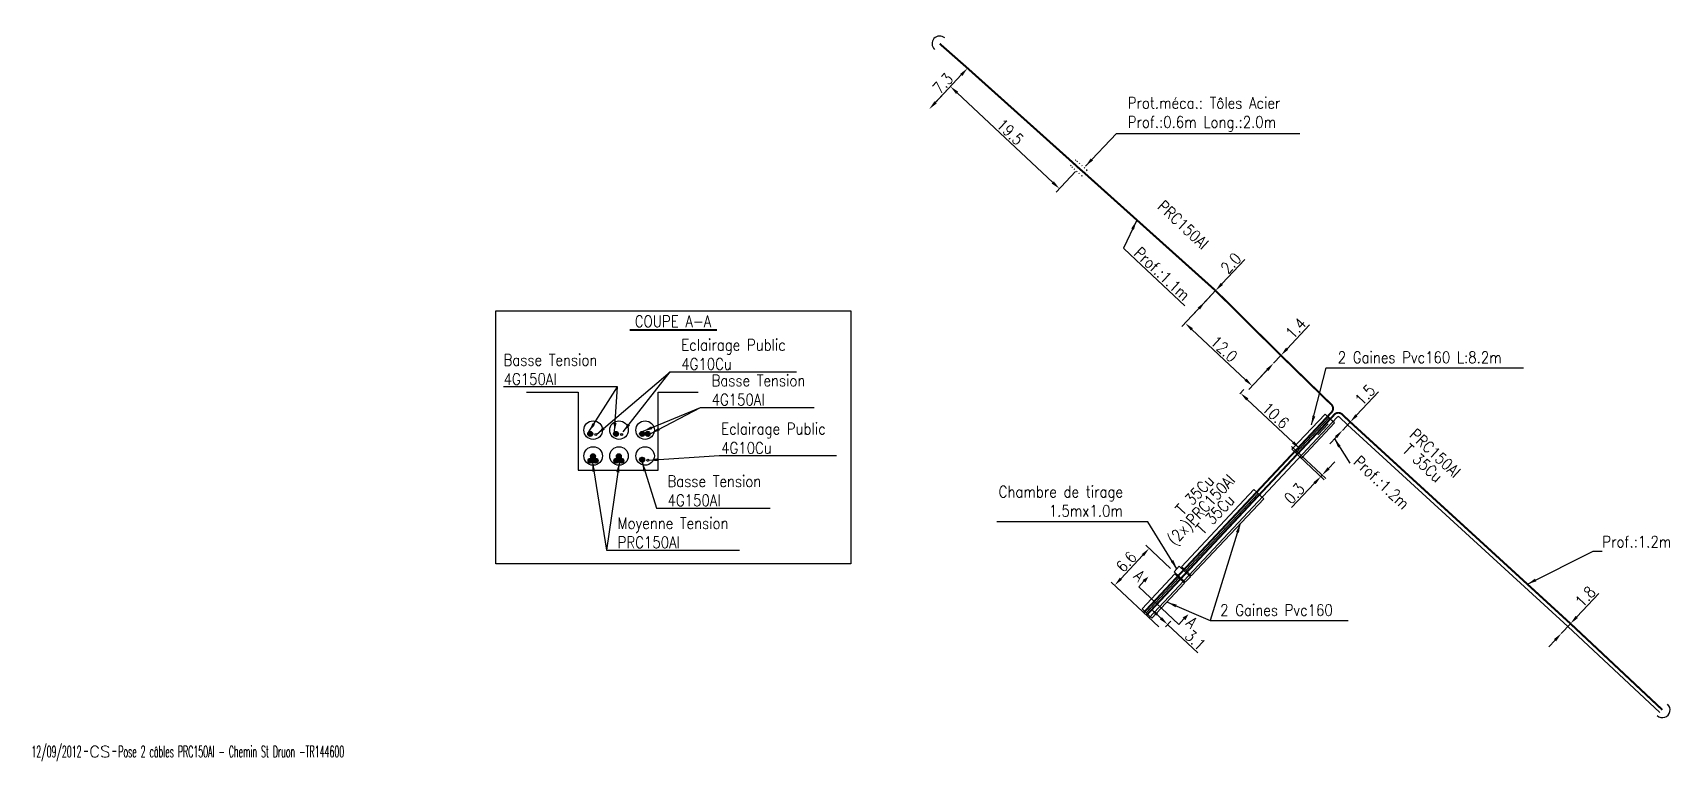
# Model space of a CAD drawing. Header units: millimetres. Extents: x 85000 to 86002, y 139000 to 139947.
# Drawn here: x 85013.2 to 85227.5, y 139511.8 to 139606.8 of the extents above; entities that cross this region are included whole.
import ezdxf
from ezdxf.enums import TextEntityAlignment as Align

# ---------------------------------------------------------------- set-up
doc = ezdxf.new("R2010")
doc.units = ezdxf.units.MM
doc.linetypes.add('DOT', pattern=[6.35, 0, -6.35])
doc.linetypes.add('E_ST_Cu', pattern=[2000, 1000, 1000])
doc.layers.get('0').update_dxf_attribs({"linetype": 'CONTINUOUS'})
doc.layers.get('DEFPOINTS').update_dxf_attribs({"linetype": 'CONTINUOUS'})
for name, color, linetype in [('B_100', 3, 'CONTINUOUS'), ('E_100', 3, 'CONTINUOUS'), ('M_130', 3, 'M_ST_15'), ('M_300', 7, 'CONTINUOUS'), ('M_310', 7, 'M_TERRE'), ('M_400', 7, 'CONTINUOUS'), ('M_420', 7, 'DOT'), ('M_910', 7, 'CONTINUOUS')]:
    doc.layers.add(name, color=color, linetype=linetype)
doc.styles.get("Standard").update_dxf_attribs({"font": 'romans.shx', "width": 0.85})
doc.linetypes.add('M_ST_15', pattern='A,5,-0.3,["XX",Standard,S=1,R=0,X=0,Y=-0.5],-2.5', length=7.8)
doc.linetypes.add('M_TERRE', pattern='A,3,-0.6,[1,EnerGIS.shx,S=0.15,R=0,X=0,Y=-0.65],-1.2', length=4.8)
doc.dimstyles.get("Standard").update_dxf_attribs({"dimtxt": 1.5, "dimasz": 1.2, "dimexe": 0.625, "dimexo": 0.625, "dimgap": 0.25, "dimtad": 1, "dimdec": 1, "dimzin": 0, "dimdsep": 46, "dimtxsty": 'Standard', "dimcen": -0.5, "dimadec": 0, "dimazin": 0, "dimtfac": 1, "dimtdec": 1, "dimtmove": 0, "dimatfit": 3, "dimfxl": 1, "dimtolj": 1, "dimtzin": 0, "dimarcsym": 0})

# ---------------------------------------------------------------- blocks, each defined once
blk = doc.blocks.new('*D35')
at = {"layer": 'DEFPOINTS', "color": 0, "linetype": 'Continuous', "transparency": 16777216}
for p in [(85170.45, 139559.26), (85178.35, 139552.17), (85178.7, 139552.55)]:
    blk.add_point(p, dxfattribs=at)
at = {"layer": 'M_130', "color": 0, "linetype": 'Continuous', "lineweight": -2, "transparency": 16777216}
for p, q in [((85170.88, 139559.71), (85171.39, 139560.25)), ((85171.84, 139558.98), (85177.82, 139553.37)), ((85178.77, 139552.63), (85179.13, 139553.01))]:
    blk.add_line(p, q, dxfattribs=at)
at = {"layer": 'M_130', "color": 0, "linetype": 'Continuous', "transparency": 16777216}
for points in [[(85171.98, 139559.12), (85171.7, 139558.83), (85170.96, 139559.8)], [(85177.96, 139553.52), (85177.69, 139553.23), (85178.7, 139552.55)]]:
    blk.add_solid(points, dxfattribs=at)
at = {"layer": 'M_130', "color": 0, "linetype": 'Continuous', "transparency": 16777216, "insert": (85175.55, 139556.88), "char_height": 1.5, "attachment_point": 5, "rotation": 316.8715}
blk.add_mtext('\\A1;10.6', dxfattribs=at)
blk = doc.blocks.new('*D36')
at = {"layer": 'DEFPOINTS', "color": 0, "linetype": 'Continuous', "transparency": 16777216}
for p in [(85176.23, 139564.72), (85176.23, 139564.72), (85175.27, 139563.7)]:
    blk.add_point(p, dxfattribs=at)
at = {"layer": 'M_130', "color": 0, "linetype": 'Continuous', "lineweight": -2, "transparency": 16777216}
for p, q in [((85177.05, 139565.6), (85179.95, 139568.7)), ((85175.27, 139563.7), (85176.23, 139564.72)), ((85174.45, 139562.82), (85173.63, 139561.95))]:
    blk.add_line(p, q, dxfattribs=at)
at = {"layer": 'M_130', "color": 0, "linetype": 'Continuous', "transparency": 16777216}
for points in [[(85176.9, 139565.73), (85177.19, 139565.46), (85176.23, 139564.72)], [(85174.3, 139562.96), (85174.6, 139562.69), (85175.27, 139563.7)]]:
    blk.add_solid(points, dxfattribs=at)
at = {"layer": 'M_130', "color": 0, "linetype": 'Continuous', "transparency": 16777216, "insert": (85178.18, 139568.27), "char_height": 1.5, "attachment_point": 5, "rotation": 46.8715}
blk.add_mtext('\\A1;1.4', dxfattribs=at)
blk = doc.blocks.new('*D37')
at = {"layer": 'DEFPOINTS', "color": 0, "linetype": 'Continuous', "transparency": 16777216}
for p in [(85185.28, 139556.03), (85185.28, 139556.03), (85184.26, 139554.94)]:
    blk.add_point(p, dxfattribs=at)
at = {"layer": 'M_130', "color": 0, "linetype": 'Continuous', "lineweight": -2, "transparency": 16777216}
for p, q in [((85186.1, 139556.91), (85188.97, 139559.97)), ((85184.26, 139554.94), (85185.28, 139556.03)), ((85183.44, 139554.06), (85182.62, 139553.19))]:
    blk.add_line(p, q, dxfattribs=at)
at = {"layer": 'M_130', "color": 0, "linetype": 'Continuous', "transparency": 16777216}
for points in [[(85185.96, 139557.05), (85186.25, 139556.77), (85185.28, 139556.03)], [(85183.29, 139554.2), (85183.58, 139553.93), (85184.26, 139554.94)]]:
    blk.add_solid(points, dxfattribs=at)
at = {"layer": 'M_130', "color": 0, "linetype": 'Continuous', "transparency": 16777216, "insert": (85187.21, 139559.56), "char_height": 1.5, "attachment_point": 5, "rotation": 46.8715}
blk.add_mtext('\\A1;1.5', dxfattribs=at)
blk = doc.blocks.new('*D38')
at = {"layer": 'DEFPOINTS', "color": 0, "linetype": 'Continuous', "transparency": 16777216}
for p in [(85167.7, 139573.17), (85175.27, 139563.7), (85172.49, 139560.73)]:
    blk.add_point(p, dxfattribs=at)
at = {"layer": 'M_130', "color": 0, "linetype": 'Continuous', "lineweight": -2, "transparency": 16777216}
for p, q in [((85167.27, 139572.72), (85163.31, 139568.48)), ((85164.61, 139568.12), (85171.61, 139561.55)), ((85174.84, 139563.24), (85172.06, 139560.28))]:
    blk.add_line(p, q, dxfattribs=at)
at = {"layer": 'M_130', "color": 0, "linetype": 'Continuous', "transparency": 16777216}
for points in [[(85164.75, 139568.26), (85164.47, 139567.97), (85163.73, 139568.94)], [(85171.75, 139561.7), (85171.48, 139561.41), (85172.49, 139560.73)]]:
    blk.add_solid(points, dxfattribs=at)
at = {"layer": 'M_130', "color": 0, "linetype": 'Continuous', "transparency": 16777216, "insert": (85168.8, 139565.56), "char_height": 1.5, "attachment_point": 5, "rotation": 316.8715}
blk.add_mtext('\\A1;12.0', dxfattribs=at)
blk = doc.blocks.new('*D39')
at = {"layer": 'DEFPOINTS', "color": 0, "linetype": 'Continuous', "transparency": 16777216}
for p in [(85167.7, 139573.17), (85167.7, 139573.17), (85166.33, 139571.71)]:
    blk.add_point(p, dxfattribs=at)
at = {"layer": 'M_130', "color": 0, "linetype": 'Continuous', "lineweight": -2, "transparency": 16777216}
for p, q in [((85168.52, 139574.05), (85171.51, 139577.24)), ((85166.33, 139571.71), (85167.7, 139573.17)), ((85165.51, 139570.84), (85164.69, 139569.96))]:
    blk.add_line(p, q, dxfattribs=at)
at = {"layer": 'M_130', "color": 0, "linetype": 'Continuous', "transparency": 16777216}
for points in [[(85168.37, 139574.18), (85168.67, 139573.91), (85167.7, 139573.17)], [(85165.37, 139570.97), (85165.66, 139570.7), (85166.33, 139571.71)]]:
    blk.add_solid(points, dxfattribs=at)
at = {"layer": 'M_130', "color": 0, "linetype": 'Continuous', "transparency": 16777216, "insert": (85169.7, 139576.76), "char_height": 1.5, "attachment_point": 5, "rotation": 46.8715}
blk.add_mtext('\\A1;2.0', dxfattribs=at)
blk = doc.blocks.new('*D40')
at = {"layer": 'DEFPOINTS', "color": 0, "linetype": 'Continuous', "transparency": 16777216}
for p in [(85135.31, 139602.2), (85135.31, 139602.2), (85130.31, 139596.86)]:
    blk.add_point(p, dxfattribs=at)
at = {"layer": 'M_130', "color": 0, "linetype": 'Continuous', "lineweight": -2, "transparency": 16777216}
blk.add_line((85131.13, 139597.74), (85134.49, 139601.32), dxfattribs=at)
at = {"layer": 'M_130', "color": 0, "linetype": 'Continuous', "transparency": 16777216}
for points in [[(85134.34, 139601.46), (85134.64, 139601.19), (85135.31, 139602.2)], [(85130.98, 139597.87), (85131.28, 139597.6), (85130.31, 139596.86)]]:
    blk.add_solid(points, dxfattribs=at)
at = {"layer": 'M_130', "color": 0, "linetype": 'Continuous', "transparency": 16777216, "insert": (85132.08, 139600.21), "char_height": 1.5, "attachment_point": 5, "rotation": 46.8715}
blk.add_mtext('\\A1;7.3', dxfattribs=at)
blk = doc.blocks.new('*D41')
at = {"layer": 'DEFPOINTS', "color": 0, "linetype": 'Continuous', "transparency": 16777216}
for p in [(85130.31, 139596.86), (85149.83, 139589.17), (85147.31, 139586.48)]:
    blk.add_point(p, dxfattribs=at)
at = {"layer": 'M_420', "color": 0, "linetype": 'Continuous', "lineweight": -2, "transparency": 16777216}
for p, q in [((85130.74, 139597.32), (85133.5, 139600.27)), ((85133.95, 139598.99), (85146.43, 139587.3)), ((85149.4, 139588.72), (85146.88, 139586.02))]:
    blk.add_line(p, q, dxfattribs=at)
at = {"layer": 'M_420', "color": 0, "linetype": 'Continuous', "transparency": 16777216}
for points in [[(85134.09, 139599.14), (85133.81, 139598.84), (85133.07, 139599.81)], [(85146.57, 139587.45), (85146.29, 139587.15), (85147.31, 139586.48)]]:
    blk.add_solid(points, dxfattribs=at)
at = {"layer": 'M_420', "color": 0, "linetype": 'Continuous', "transparency": 16777216, "insert": (85140.87, 139593.88), "char_height": 1.5, "attachment_point": 5, "rotation": 316.8715}
blk.add_mtext('\\A1;19.5', dxfattribs=at)
blk = doc.blocks.new('M_300_02')
at = {"color": 0, "linetype": 'Continuous'}
blk.add_arc((0, 0), 1, 270, 90, dxfattribs=at)
at = {"color": 0, "linetype": 'Continuous', "width": 0.75, "flags": 3}
for tag, p in [('DEF_LEG', (0, -5)), ('DEF_COUP', (0, -7.5)), ('DEF_TYPE', (0, -10))]:
    blk.add_attdef(tag, text='', height=1.2, dxfattribs=at).set_placement(p, align=Align.MIDDLE)
blk = doc.blocks.new('*D43')
at = {"layer": 'DEFPOINTS', "color": 0, "linetype": 'Continuous', "transparency": 16777216}
for p in [(85158.49, 139530.98), (85159.18, 139531.71), (85160.76, 139528.86)]:
    blk.add_point(p, dxfattribs=at)
at = {"layer": 'M_130', "color": 0, "linetype": 'Continuous', "lineweight": -2, "transparency": 16777216}
for p, q in [((85158.92, 139531.44), (85159.61, 139532.17)), ((85160.06, 139530.89), (85160.57, 139530.41)), ((85161.18, 139529.32), (85161.87, 139530.05)), ((85161.44, 139529.59), (85165.39, 139525.9))]:
    blk.add_line(p, q, dxfattribs=at)
at = {"layer": 'M_130', "color": 0, "linetype": 'Continuous', "transparency": 16777216}
for points in [[(85160.19, 139531.04), (85159.92, 139530.75), (85159.18, 139531.71)], [(85160.7, 139530.56), (85160.43, 139530.27), (85161.44, 139529.59)]]:
    blk.add_solid(points, dxfattribs=at)
at = {"layer": 'M_130', "color": 0, "linetype": 'Continuous', "transparency": 16777216, "insert": (85165.05, 139527.58), "char_height": 1.5, "attachment_point": 5, "rotation": 316.8715}
blk.add_mtext('\\A1;3.1', dxfattribs=at)
blk = doc.blocks.new('*D44')
at = {"layer": 'DEFPOINTS', "color": 0, "linetype": 'Continuous', "transparency": 16777216}
for p in [(85159.02, 139539.53), (85162.27, 139536.48), (85160.76, 139528.86)]:
    blk.add_point(p, dxfattribs=at)
at = {"layer": 'M_130', "color": 0, "linetype": 'Continuous', "lineweight": -2, "transparency": 16777216}
for p, q in [((85155.33, 139535.58), (85158.2, 139538.65)), ((85161.82, 139536.91), (85158.57, 139539.95)), ((85160.3, 139529.29), (85154.06, 139535.14))]:
    blk.add_line(p, q, dxfattribs=at)
at = {"layer": 'M_130', "color": 0, "linetype": 'Continuous', "transparency": 16777216}
for points in [[(85158.06, 139538.79), (85158.35, 139538.51), (85159.02, 139539.53)], [(85155.19, 139535.72), (85155.48, 139535.45), (85154.51, 139534.71)]]:
    blk.add_solid(points, dxfattribs=at)
at = {"layer": 'M_130', "color": 0, "linetype": 'Continuous', "transparency": 16777216, "insert": (85156.04, 139537.8), "char_height": 1.5, "attachment_point": 5, "rotation": 46.8715}
blk.add_mtext('\\A1;6.6', dxfattribs=at)
blk = doc.blocks.new('*D45')
at = {"layer": 'DEFPOINTS', "color": 0, "linetype": 'Continuous', "transparency": 16777216}
for p in [(85212.85, 139528.44), (85214.05, 139529.71), (85214.05, 139529.71)]:
    blk.add_point(p, dxfattribs=at)
at = {"layer": 'M_130', "color": 0, "linetype": 'Continuous', "lineweight": -2, "transparency": 16777216}
for p, q in [((85214.87, 139530.59), (85217.73, 139533.65)), ((85212.85, 139528.44), (85214.05, 139529.71)), ((85212.03, 139527.56), (85211.21, 139526.68))]:
    blk.add_line(p, q, dxfattribs=at)
at = {"layer": 'M_130', "color": 0, "linetype": 'Continuous', "transparency": 16777216}
for points in [[(85214.72, 139530.73), (85215.01, 139530.45), (85214.05, 139529.71)], [(85211.88, 139527.7), (85212.18, 139527.42), (85212.85, 139528.44)]]:
    blk.add_solid(points, dxfattribs=at)
at = {"layer": 'M_130', "color": 0, "linetype": 'Continuous', "transparency": 16777216, "insert": (85215.98, 139533.24), "char_height": 1.5, "attachment_point": 5, "rotation": 46.8715}
blk.add_mtext('\\A1;1.8', dxfattribs=at)
blk = doc.blocks.new('GIS_MODF')
at = {"color": 0, "linetype": 'Continuous', "flags": 128}
for points in [[(-2.18, -0.01), (-1.68, -0.01)], [(1.52, -0.01), (2.02, -0.01)]]:
    blk.add_lwpolyline(points, dxfattribs=at)
at = {"color": 0, "linetype": 'Continuous', "width": 0.5}
blk.add_attdef('DATE', text='', height=1.5, dxfattribs=at).set_placement((-2.5, -0.8), align=Align.RIGHT)
at = {"color": 0, "linetype": 'Continuous', "width": 1.771291}
blk.add_attdef('USER', text='', height=1.5, dxfattribs=at).set_placement((-1.51, -0.8), (1.28, -0.8), align=Align.FIT)
at = {"color": 0, "linetype": 'Continuous', "width": 0.5}
blk.add_attdef('DESC', (2.29, -0.8), '', height=1.5, dxfattribs=at)
blk = doc.blocks.new('*D46')
at = {"layer": 'DEFPOINTS', "color": 0, "linetype": 'Continuous', "transparency": 16777216}
for p in [(85177.17, 139553.28), (85178.18, 139551.99), (85181.62, 139549.1)]:
    blk.add_point(p, dxfattribs=at)
at = {"layer": 'M_400', "color": 0, "linetype": 'Continuous', "lineweight": -2, "transparency": 16777216}
for p, q in [((85177.63, 139552.85), (85182.08, 139548.67)), ((85178.63, 139551.56), (85181.9, 139548.49)), ((85182.44, 139549.97), (85183.26, 139550.85)), ((85180.63, 139548.04), (85177.63, 139544.86)), ((85181.62, 139549.1), (85181.45, 139548.92))]:
    blk.add_line(p, q, dxfattribs=at)
at = {"layer": 'M_400', "color": 0, "linetype": 'Continuous', "transparency": 16777216}
for points in [[(85182.3, 139550.11), (85182.59, 139549.84), (85181.62, 139549.1)], [(85180.48, 139548.18), (85180.77, 139547.91), (85181.45, 139548.92)]]:
    blk.add_solid(points, dxfattribs=at)
at = {"layer": 'M_400', "color": 0, "linetype": 'Continuous', "transparency": 16777216, "insert": (85177.99, 139546.7), "char_height": 1.5, "attachment_point": 5, "rotation": 46.787}
blk.add_mtext('\\A1;0.3', dxfattribs=at)

msp = doc.modelspace()

# ---------------------------------------------------------------- hatches: boundary and pattern name
at = {"layer": 'B_100', "linetype": 'E_ST_Cu'}
h = msp.add_hatch(dxfattribs=at)
h.set_pattern_fill('ANSI31', color=256, scale=0.015, style=0)
h.set_pattern_definition([(45, (-42665.12082, -69716.192646), (-0.033675960454, 0.033675960454), [])])
h.paths.add_polyline_path([(85086.36, 139554.48, 1), (85085.71, 139554.48, 1)])
h.dxf.unprotected_set("ltscale", 0)
h = msp.add_hatch(dxfattribs=at)
h.set_pattern_fill('ANSI31', color=256, scale=0.015, style=0)
h.set_pattern_definition([(45, (-42661.750214, -69716.192646), (-0.033675960454, 0.033675960454), [])])
h.paths.add_polyline_path([(85089.73, 139554.48, 1), (85089.08, 139554.48, 1)])
h.dxf.unprotected_set("ltscale", 0)
h = msp.add_hatch(dxfattribs=at)
h.set_pattern_fill('ANSI31', color=256, scale=0.015, style=0)
h.set_pattern_definition([(45, (-42658.340413, -69716.192646), (-0.033675960454, 0.033675960454), [])])
h.paths.add_polyline_path([(85093.14, 139554.48, 1), (85092.49, 139554.48, 1)])
h.dxf.unprotected_set("ltscale", 0)
h = msp.add_hatch(dxfattribs=at)
h.set_pattern_fill('ANSI31', color=256, scale=0.015, style=0)
h.set_pattern_definition([(45, (-42657.613593, -69716.192646), (-0.033675960454, 0.033675960454), [])])
h.paths.add_polyline_path([(85093.86, 139554.48, 1), (85093.21, 139554.48, 1)])
h.dxf.unprotected_set("ltscale", 0)
h = msp.add_hatch(dxfattribs=at)
h.set_pattern_fill('ANSI31', color=256, scale=0.015, style=0)
h.set_pattern_definition([(45, (-42658.340413, -69719.561013), (-0.033675960454, 0.033675960454), [])])
h.paths.add_polyline_path([(85093.14, 139551.11, 1), (85092.49, 139551.11, 1)])
h.dxf.unprotected_set("ltscale", 0)
at = {"layer": 'M_130', "linetype": 'E_ST_Cu'}
h = msp.add_hatch(color=256, dxfattribs=at)
h.paths.add_polyline_path([(85086.41, 139550.98, 1), (85085.76, 139550.98, 1)])
h.paths.add_polyline_path([(85086.07, 139551.56, 1), (85086.73, 139551.56, 1)])
h.paths.add_polyline_path([(85086.41, 139550.98, 1), (85087.06, 139550.98, 1)])
h = msp.add_hatch(color=256, dxfattribs=at)
h.paths.add_polyline_path([(85090.1, 139551.56, 1), (85089.44, 139551.56, 1)])
h.paths.add_polyline_path([(85090.43, 139550.98, 1), (85089.78, 139550.98, 1)])
h.paths.add_polyline_path([(85089.78, 139550.98, 1), (85089.13, 139550.98, 1)])

# ---------------------------------------------------------------- linework, layer by layer
msp.add_lwpolyline([(85073.71, 139570.52), (85120.07, 139570.52), (85120.07, 139537.5), (85073.71, 139537.5)], close=True)
at = {"linetype": 'E_ST_Cu', "const_width": 0.25, "flags": 128}
msp.add_lwpolyline([(85091.18, 139568.04), (85102.6, 139568.04)], dxfattribs=at)
at = {"linetype": 'Continuous', "flags": 128}
for points in [[(85077.73, 139559.92), (85084.48, 139559.92), (85084.48, 139549.76), (85094.9, 139549.76), (85094.9, 139559.92), (85100.14, 139559.92)], [(85163.57, 139530.34), (85162.9, 139529.62), (85157.68, 139534.53), (85158.35, 139535.24)]]:
    msp.add_lwpolyline(points, dxfattribs=at)
for points in [[(85158.35, 139535.24, 0.5, 0, 0), (85158.9, 139535.83, 0, 0, 0)], [(85163.57, 139530.34, 0.5, 0, 0), (85164.13, 139530.93, 0, 0, 0)]]:
    msp.add_lwpolyline(points, format="xyseb", dxfattribs=at)
at = {"linetype": 'Continuous'}
for centre in [(85086.42, 139554.97), (85089.79, 139554.97), (85093.2, 139554.97), (85086.42, 139551.6), (85089.79, 139551.6), (85093.2, 139551.6)]:
    msp.add_circle(centre, 1.21, dxfattribs=at)
at = {"layer": 'B_100', "linetype": 'Continuous'}
for centre in [(85086.03, 139554.48), (85089.4, 139554.48), (85092.81, 139554.48), (85093.54, 139554.48), (85092.81, 139551.11)]:
    msp.add_circle(centre, 0.325, dxfattribs=at)
at = {"layer": 'E_100', "linetype": 'Continuous'}
for centre in [(85086.77, 139554.39), (85090.14, 139554.39), (85093.55, 139551.03)]:
    msp.add_circle(centre, 0.129, dxfattribs=at)
at = {"layer": 'M_130', "linetype": 'M_ST_15', "const_width": 0.25}
msp.add_lwpolyline([(85131.67, 139605.4), (85134.06, 139603.3), (85135.31, 139602.2), (85149.09, 139589.85), (85149.83, 139589.17), (85150.58, 139588.52), (85167.7, 139573.17), (85176.23, 139564.72), (85182.82, 139558.3, -0.414408), (85182.85, 139557.31), (85158.31, 139531.15)], format="xyb", dxfattribs=at)
at = {"layer": 'M_130', "linetype": 'M_ST_15'}
msp.add_lwpolyline([(85226.05, 139518.46, 0.25, 0.25, 0), (85214.05, 139529.71, 0.25, 0.25, 0), (85185.28, 139556.03, 0.25, 0.25, 0), (85184.21, 139557.04, 0.25, 0.25, 0.414214), (85183.22, 139557.01, 0.25, 0.25, 0), (85158.68, 139530.81, 0, 0, 0)], format="xyseb", dxfattribs=at)
at = {"layer": 'M_130', "linetype": 'Continuous'}
msp.add_lwpolyline([(85162.27, 139536.48), (85162.96, 139537.21), (85164.42, 139535.84), (85163.73, 139535.11)], close=True, dxfattribs=at)
for centre in [(85086.4, 139551.56), (85089.77, 139551.56), (85086.08, 139550.98), (85086.73, 139550.98), (85089.45, 139550.98), (85090.1, 139550.98)]:
    msp.add_circle(centre, 0.325, dxfattribs=at)
at = {"layer": 'M_310', "linetype": 'M_TERRE'}
msp.add_lwpolyline([(85225.7, 139518.1), (85213.71, 139529.35), (85184.94, 139555.67), (85183.86, 139556.68, 0.414214), (85183.58, 139556.67), (85159.04, 139530.47)], format="xyb", dxfattribs=at)
at = {"layer": 'M_310', "flags": 128}
msp.add_lwpolyline([(85182.42, 139555.8), (85181.06, 139554.34)], dxfattribs=at)
at = {"layer": 'M_400', "color": 7}
for p, q in [((85181.99, 139557.06), (85177.67, 139552.47)), ((85182.49, 139556.59), (85178.18, 139551.99)), ((85182.72, 139556.38), (85178.4, 139551.78)), ((85183.22, 139555.9), (85178.9, 139551.31)), ((85181.99, 139557.06), (85182.35, 139556.72)), ((85182.72, 139556.38), (85182.35, 139556.72)), ((85182.49, 139556.59), (85182.86, 139556.24)), ((85183.22, 139555.9), (85182.86, 139556.24)), ((85177.67, 139552.47), (85178.04, 139552.12)), ((85178.4, 139551.78), (85178.04, 139552.12)), ((85178.18, 139551.99), (85178.54, 139551.65)), ((85178.9, 139551.31), (85178.54, 139551.65)), ((85172.71, 139547.22), (85163.26, 139537.15)), ((85172.71, 139547.22), (85173.08, 139546.88)), ((85173.26, 139546.71), (85163.8, 139536.64)), ((85173.44, 139546.53), (85163.98, 139536.47)), ((85173.99, 139546.02), (85164.53, 139535.96)), ((85173.44, 139546.53), (85173.08, 139546.88)), ((85173.26, 139546.71), (85173.62, 139546.37)), ((85173.99, 139546.02), (85173.62, 139546.37)), ((85163.26, 139537.15), (85163.62, 139536.81)), ((85163.98, 139536.47), (85163.62, 139536.81)), ((85163.8, 139536.64), (85164.16, 139536.3)), ((85162.37, 139536.2), (85158.09, 139531.65)), ((85162.92, 139535.69), (85158.64, 139531.13)), ((85163.1, 139535.51), (85158.82, 139530.96)), ((85163.65, 139535), (85159.37, 139530.45)), ((85162.37, 139536.2), (85162.74, 139535.86)), ((85163.1, 139535.51), (85162.74, 139535.86)), ((85162.92, 139535.69), (85163.28, 139535.34)), ((85163.65, 139535), (85163.28, 139535.34)), ((85164.53, 139535.96), (85164.16, 139536.3)), ((85158.09, 139531.65), (85158.46, 139531.31)), ((85158.82, 139530.96), (85158.46, 139531.31)), ((85158.64, 139531.13), (85159, 139530.79)), ((85159.37, 139530.45), (85159, 139530.79))]:
    msp.add_line(p, q, dxfattribs=at)
at = {"layer": 'M_420', "color": 7, "ltscale": 0.05}
for p, q in [((85149.43, 139590.22), (85149.09, 139589.85)), ((85150.92, 139588.89), (85149.43, 139590.22)), ((85148.76, 139589.48), (85149.09, 139589.85)), ((85150.25, 139588.14), (85148.76, 139589.48)), ((85150.25, 139588.14), (85150.58, 139588.52)), ((85150.92, 139588.89), (85150.58, 139588.52))]:
    msp.add_line(p, q, dxfattribs=at)

# ---------------------------------------------------------------- block references
at = {"layer": 'M_300'}
for p, rotation in [((85131.67, 139605.4), 138.1218862255567), ((85226.05, 139518.46), 317.5421452244383)]:
    msp.add_blockref('M_300_02', p, dxfattribs=dict(at, rotation=rotation))
at = {"layer": 'M_910', "linetype": 'Continuous'}
ref = msp.add_blockref('GIS_MODF', (85022.11, 139513.07), dxfattribs=at)
ref.add_attrib('DATE', '12/09/2012', dxfattribs={"layer": '0', "color": 0, "linetype": 'Continuous', "height": 1.5, "width": 0.5}).set_placement((85019.61, 139512.27), align=Align.RIGHT)
ref.add_attrib('USER', 'CS', dxfattribs={"layer": '0', "color": 0, "linetype": 'Continuous', "height": 1.5, "width": 1.025485}).set_placement((85020.6, 139512.27), (85023.38, 139512.27), align=Align.FIT)
ref.add_attrib('DESC', 'Pose 2 câbles PRC150Al - Chemin St Druon -TR144600', (85024.4, 139512.27), dxfattribs={"layer": '0', "color": 0, "linetype": 'Continuous', "height": 1.5, "width": 0.5})

# ---------------------------------------------------------------- texts
at = {"layer": 'B_100', "linetype": 'Continuous', "char_height": 1.5, "attachment_point": 7}
for insert in [(85074.72, 139560.88), (85101.88, 139558.19), (85096.13, 139545.05)]:
    msp.add_mtext('Basse Tension\\P4G150Al', dxfattribs=dict(at, insert=insert))
at = {"layer": 'E_100', "linetype": 'Continuous', "char_height": 1.5, "attachment_point": 7}
for insert in [(85097.92, 139562.84), (85103.13, 139551.9)]:
    msp.add_mtext('Eclairage Public\\P4G10Cu', dxfattribs=dict(at, insert=insert))
at = {"layer": 'M_130', "linetype": 'Continuous', "width": 0.85}
for s, rotation, p in [('PRC150Al', 316.9053, (85163.47, 139581.76)), ('PRC150Al', 316.8715, (85196.38, 139551.97)), ('(2x)PRC150Al', 46.6408, (85165.9, 139544.51))]:
    msp.add_text(s, height=1.5, rotation=rotation, dxfattribs=at).set_placement(p, align=Align.MIDDLE)
at = {"layer": 'M_130', "linetype": 'Continuous', "char_height": 1.5, "attachment_point": 7}
for s, insert, rotation in [('\\PProf.:1.1m ', (85156.91, 139577.91), 316.8461), ('Prof.:1.2m ', (85185.58, 139550.68), 316.8402)]:
    msp.add_mtext(s, dxfattribs=dict(at, insert=insert, rotation=rotation))
at = {"layer": 'M_130', "linetype": 'Continuous', "char_height": 1.5}
for s, insert, attachment_point in [('Chambre de tirage\\P1.5mx1.0m', (85155.6, 139543.68), 9), ('Moyenne Tension\\PPRC150Al', (85089.61, 139539.57), 7), ('Prof.:1.2m ', (85218.2, 139539.65), 7)]:
    msp.add_mtext(s, dxfattribs=dict(at, insert=insert, attachment_point=attachment_point))
at = {"layer": 'M_310', "linetype": 'Continuous', "width": 0.85}
msp.add_text('COUPE A-A', height=1.5, dxfattribs=at).set_placement((85096.85, 139569.16), align=Align.MIDDLE)
for s, rotation, p in [('T 35Cu', 316.9053, (85194.76, 139550.68)), ('T 35Cu', 46.6408, (85164.99, 139546.5)), ('T 35Cu', 46.6408, (85167.65, 139543.98)), ('A', 316.7385, (85157.75, 139535.99)), ('A', 316.7385, (85164.59, 139529.87))]:
    msp.add_text(s, height=1.5, rotation=rotation, dxfattribs=at).set_placement(p, align=Align.MIDDLE)
at = {"layer": 'M_400', "linetype": 'Continuous', "char_height": 1.5, "attachment_point": 7}
for s, insert in [('2 Gaines Pvc160 L:8.2m', (85183.65, 139563.71)), ('2 Gaines Pvc160', (85168.3, 139530.73))]:
    msp.add_mtext(s, dxfattribs=dict(at, insert=insert))
at = {"layer": 'M_420', "linetype": 'Continuous', "insert": (85156.22, 139593.92), "char_height": 1.5, "attachment_point": 7}
msp.add_mtext('Prot.méca.: Tôles Acier\\PProf.:0.6m Long.:2.0m', dxfattribs=at)

# ---------------------------------------------------------------- dimensions: what is measured, and where the dimension line sits
at = {"layer": 'M_130', "linetype": 'Continuous'}
for base, p1, p2, angle, picture, middle in [((85135.31, 139602.2), (85130.31, 139596.86), (85135.31, 139602.2), 46.8715, '*D40', (85132.81, 139599.53)), ((85167.7, 139573.17), (85166.33, 139571.71), (85167.7, 139573.17), 46.8715, '*D39', (85170.42, 139576.08)), ((85172.49, 139560.73), (85167.7, 139573.17), (85175.27, 139563.7), 316.8715, '*D38', (85168.11, 139564.83)), ((85176.23, 139564.72), (85175.27, 139563.7), (85176.23, 139564.72), 46.8715, '*D36', (85178.91, 139567.59)), ((85178.7, 139552.55), (85170.45, 139559.26), (85178.35, 139552.17), 316.8715, '*D35', (85174.86, 139556.15)), ((85185.28, 139556.03), (85184.26, 139554.94), (85185.28, 139556.03), 46.8715, '*D37', (85187.94, 139558.88)), ((85159.02, 139539.53), (85160.76, 139528.86), (85162.27, 139536.48), 46.8715, '*D44', (85156.77, 139537.12)), ((85214.05, 139529.71), (85212.85, 139528.44), (85214.05, 139529.71), 46.8715, '*D45', (85216.71, 139532.56)), ((85159.18, 139531.71), (85160.76, 139528.86), (85158.49, 139530.98), 136.8715, '*D43', (85164.37, 139526.86))]:
    dim = msp.add_linear_dim(base=base, p1=p1, p2=p2, angle=angle, dimstyle='Standard', dxfattribs=at)
    dim.commit()
    dim.dimension.update_dxf_attribs({"geometry": picture, "text_midpoint": middle, "dimtype": 160})
at = {"layer": 'M_400', "linetype": 'Continuous'}
dim = msp.add_linear_dim(base=(85181.6195, 139549.1), p1=(85178.1753, 139551.9927), p2=(85177.1741, 139553.2764), angle=226.787, dimstyle='Standard', dxfattribs=at)
dim.commit()
dim.dimension.update_dxf_attribs({"geometry": '*D46', "text_midpoint": (85178.7193, 139546.0129), "dimtype": 160})
at = {"layer": 'M_420', "linetype": 'Continuous'}
dim = msp.add_linear_dim(base=(85147.31, 139586.48), p1=(85130.31, 139596.86), p2=(85149.83, 139589.17), angle=316.8715, dimstyle='Standard', dxfattribs=at)
dim.commit()
dim.dimension.update_dxf_attribs({"geometry": '*D41', "text_midpoint": (85140.19, 139593.15), "dimtype": 160})

# ---------------------------------------------------------------- leaders
at = {"layer": 'B_100', "linetype": 'Continuous', "annotation_type": 0, "has_hookline": 1, "text_width": 13.42}
for points, hookline_direction in [([(85085.86, 139554.76), (85089.59, 139560.63), (85088.39, 139560.63)], 1), ([(85093.97, 139554.55), (85100.43, 139557.94), (85101.63, 139557.94)], 0), ([(85092.81, 139550.79), (85094.68, 139544.8), (85095.88, 139544.8)], 0)]:
    msp.add_leader(points, dimstyle='Standard', dxfattribs=dict(at, hookline_direction=hookline_direction))
at = {"layer": 'E_100', "linetype": 'Continuous'}
msp.add_leader([(85086.9, 139554.43), (85096.47, 139562.59)], dimstyle='Standard', dxfattribs=at)
at = {"layer": 'E_100', "linetype": 'Continuous', "annotation_type": 0, "has_hookline": 1, "hookline_direction": 0, "text_width": 15.06}
for points in [[(85090.35, 139554.76), (85096.47, 139562.59), (85097.67, 139562.59)], [(85093.68, 139551.03), (85102.88, 139551.65)]]:
    msp.add_leader(points, dimstyle='Standard', dxfattribs=at)
at = {"layer": 'M_130', "linetype": 'Continuous', "annotation_type": 0, "has_hookline": 1, "hookline_direction": 0, "text_width": 9.53, "horizontal_direction": (0.729519, -0.683961, 0)}
msp.add_leader([(85157.37, 139582.28), (85155.68, 139578.72), (85156.56, 139577.9)], dimstyle='Standard', dxfattribs=at)
at = {"layer": 'M_130', "linetype": 'Continuous'}
for points in [[(85089.2, 139554.73), (85089.59, 139560.63)], [(85092.96, 139554.82), (85100.43, 139557.94)], [(85089.8, 139550.65), (85088.16, 139539.32)]]:
    msp.add_leader(points, dimstyle='Standard', dxfattribs=at)
for points in [[(85183.22, 139553.83), (85185.23, 139550.67)], [(85208.42, 139534.87), (85216.99, 139539.17), (85218.19, 139539.17)]]:
    msp.add_leader(points, dimstyle='Standard', override={"dimclrd": 256}, dxfattribs=at)
at = {"layer": 'M_130', "linetype": 'Continuous', "annotation_type": 0, "has_hookline": 1}
for points, hookline_direction, text_width in [([(85086.32, 139550.76), (85088.16, 139539.32), (85089.36, 139539.32)], 0, 15.91), ([(85162.65, 139536.88), (85158.87, 139542.99), (85157.67, 139542.99)], 1, 18.27)]:
    msp.add_leader(points, dimstyle='Standard', dxfattribs=dict(at, hookline_direction=hookline_direction, text_width=text_width))
at = {"layer": 'M_400', "linetype": 'Continuous', "annotation_type": 0, "has_hookline": 1, "hookline_direction": 0}
for points, text_width in [([(85180.23, 139555.64), (85182.16, 139563.08), (85183.36, 139563.08)], 24.29), ([(85161.44, 139532.5), (85167, 139530.11), (85168.2, 139530.11)], 16.57)]:
    msp.add_leader(points, dimstyle='Standard', dxfattribs=dict(at, text_width=text_width))
at = {"layer": 'M_400', "linetype": 'Continuous'}
msp.add_leader([(85170.92, 139542.77), (85167, 139530.11)], dimstyle='Standard', dxfattribs=at)
at = {"layer": 'M_420', "linetype": 'Continuous', "annotation_type": 0, "has_hookline": 1, "hookline_direction": 0, "text_width": 22.46}
msp.add_leader([(85150.71, 139589.42), (85154.77, 139593.67), (85155.97, 139593.67)], dimstyle='Standard', dxfattribs=at)

doc.saveas('drawing.dxf')
